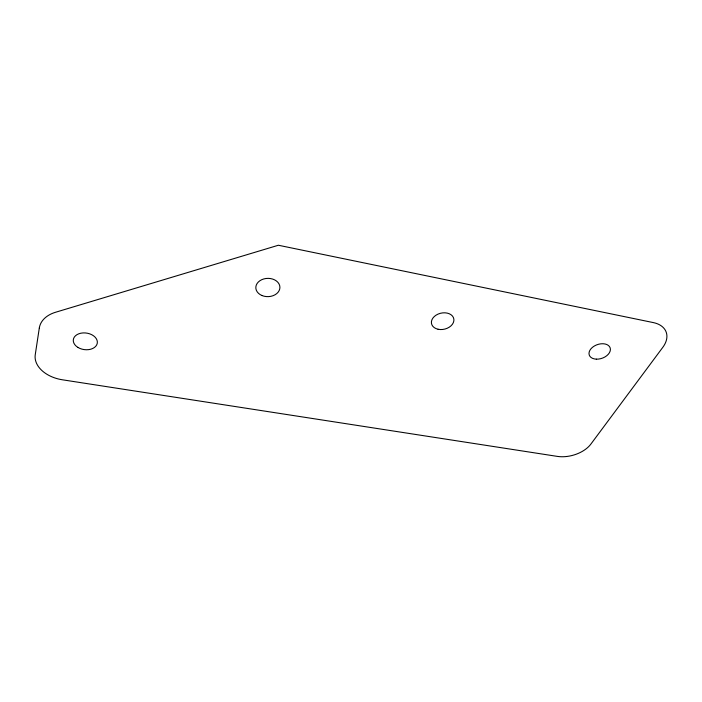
<?xml version="1.0" encoding="UTF-8"?>
<svg xmlns="http://www.w3.org/2000/svg" width="702" height="702" viewBox="0 0 702 702"><rect width="100%" height="100%" fill="white"/><g stroke="black" fill="none" stroke-linecap="round" stroke-linejoin="round"><path stroke-width="1.05" d="M39.312 327.983L35.249 354.747A30.941 20.823 8.2 0 0 62.399 379.791L557.327 456.388A25.755 15.646 -15.4 0 0 590.908 444.05L662.828 347.297A28.914 18.612 -20.7 0 0 653.343 322.595L278.378 245.244L55.546 312.267A31.713 21.885 8.9 0 0 39.312 327.983M77.869 347.385A12.118 8.354 8 0 0 97.245 343.383A12.118 8.354 8 0 0 80.827 333.213A12.118 8.354 8 0 0 77.869 347.385M262.013 295.542A12.048 9.135 -1.3 0 0 279.914 287.232A12.048 9.135 -1.3 0 0 261.679 279.721A12.048 9.135 -1.3 0 0 262.013 295.542M438.066 329.247A11.399 8.187 -12.9 0 0 453.852 319.112A11.399 8.187 -12.9 0 0 436.039 315.18A11.399 8.187 -12.9 0 0 438.066 329.247M596.34 359.161A11.056 7.222 -19.1 0 0 610.187 347.955A11.056 7.222 -19.1 0 0 592.567 347.236A11.056 7.222 -19.1 0 0 596.34 359.161"/></g></svg>
